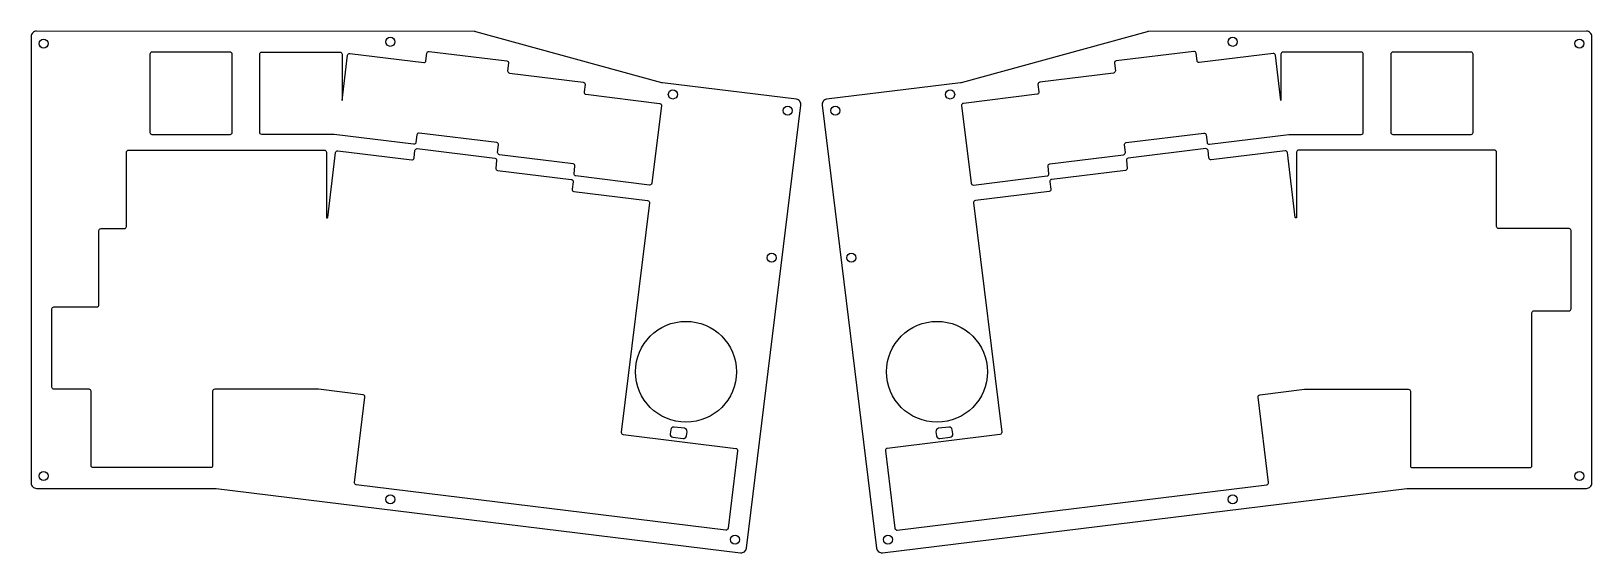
# Model space of a CAD drawing. Header units: millimetres. Extents: x -5 to 375, y -127 to 0.
import ezdxf

# ---------------------------------------------------------------- set-up
doc = ezdxf.new("R2010")
doc.units = ezdxf.units.MM
doc.layers.get('0').update_dxf_attribs({"linetype": 'CONTINUOUS'})

msp = doc.modelspace()

# ---------------------------------------------------------------- linework, layer by layer
for points in [[(40.37, -111.24), (167.79, -126.88, 0.414214), (169.19, -125.79), (182.41, -18.09, 0.414214), (181.32, -16.7), (148.8, -12.7, -0.03633), (148.62, -12.67), (103.43, -0.29, 0.066742), (103.1, -0.24), (-3.3, -0.15, 0.414464), (-4.55, -1.4), (-4.55, -109.98, 0.414214), (-3.3, -111.23), (40.22, -111.23, -0.030553)], [(266.57, -0.29), (221.38, -12.67, -0.03633), (221.2, -12.7), (188.68, -16.7, 0.414214), (187.59, -18.09), (200.81, -125.79, 0.414214), (202.21, -126.88), (329.63, -111.24, -0.030553), (329.78, -111.23), (373.3, -111.23, 0.414214), (374.55, -109.98), (374.55, -1.4, 0.414464), (373.3, -0.15), (266.9, -0.24, 0.066742)], [(24.29, -24.74, 0.414214), (24.79, -25.24), (43.79, -25.24, 0.414214), (44.29, -24.74), (44.29, -5.74, 0.414214), (43.79, -5.24), (24.79, -5.24, 0.414214), (24.29, -5.74)], [(127.32, -34.78), (127.54, -32.93, 0.414214), (127.11, -32.37), (109.19, -30.17, -0.414214), (108.76, -29.62), (108.98, -27.77, 0.414214), (108.55, -27.22), (89.69, -24.9, 0.414214), (89.13, -25.34), (88.91, -27.18, -0.414214), (88.35, -27.62), (69.03, -25.24, 0.030553), (68.97, -25.24), (51.46, -25.24, -0.414214), (50.96, -24.74), (50.96, -5.74, -0.414214), (51.46, -5.24), (70.46, -5.24, -0.414214), (70.96, -5.74), (70.96, -17.02), (72.31, -6, -0.414214), (72.87, -5.57), (90.79, -7.76, 0.414214), (91.34, -7.33), (91.57, -5.49, -0.414214), (92.13, -5.05), (110.98, -7.37, -0.414214), (111.42, -7.92), (111.19, -9.77, 0.414214), (111.63, -10.32), (129.54, -12.52, -0.414214), (129.98, -13.08), (129.75, -14.92, 0.414214), (130.19, -15.48), (148.1, -17.68, -0.414214), (148.54, -18.24), (146.22, -37.1, -0.414214), (145.67, -37.53), (127.75, -35.33, -0.414214)], [(299.54, -5.24, 0.414214), (299.04, -5.74), (299.04, -17.02), (297.69, -6, 0.414214), (297.13, -5.57), (279.21, -7.76, -0.414214), (278.66, -7.33), (278.43, -5.49, 0.414214), (277.87, -5.05), (259.02, -7.37, 0.414214), (258.58, -7.92), (258.81, -9.77, -0.414214), (258.37, -10.32), (240.46, -12.52, 0.414214), (240.02, -13.08), (240.25, -14.92, -0.414214), (239.81, -15.48), (221.9, -17.68, 0.414214), (221.46, -18.24), (223.78, -37.1, 0.414214), (224.33, -37.53), (242.25, -35.33, 0.414214), (242.68, -34.78), (242.46, -32.93, -0.414214), (242.89, -32.37), (260.81, -30.17, 0.414214), (261.24, -29.62), (261.02, -27.77, -0.414214), (261.45, -27.22), (280.31, -24.9, -0.414214), (280.87, -25.34), (281.09, -27.18, 0.414214), (281.65, -27.62), (300.97, -25.24, -0.030553), (301.03, -25.24), (318.54, -25.24, 0.414214), (319.04, -24.74), (319.04, -5.74, 0.414214), (318.54, -5.24)], [(325.71, -24.74, 0.414214), (326.21, -25.24), (345.21, -25.24, 0.414214), (345.71, -24.74), (345.71, -5.74, 0.414214), (345.21, -5.24), (326.21, -5.24, 0.414214), (325.71, -5.74)], [(12.41, -48.1), (18.08, -48.1, 0.414214), (18.58, -47.6), (18.58, -29.55, -0.414214), (19.08, -29.05), (66.65, -29.05, -0.414214), (67.15, -29.55), (67.15, -45.44, 0.448763), (67.26, -45.54), (67.38, -45.53, 0.345914), (67.47, -45.44), (69.41, -29.64, -0.414214), (69.97, -29.2), (87.88, -31.4, 0.414214), (88.44, -30.96), (88.67, -29.12, -0.414214), (89.22, -28.69), (108.08, -31, -0.414214), (108.52, -31.56), (108.29, -33.4, 0.414214), (108.73, -33.96), (126.64, -36.16, -0.414214), (127.08, -36.72), (126.85, -38.56, 0.414214), (127.29, -39.12), (145.2, -41.32, -0.414214), (145.64, -41.87), (138.79, -97.61, 0.414214), (139.23, -98.16), (166.6, -101.52, -0.414214), (167.03, -102.08), (164.72, -120.94, -0.414214), (164.16, -121.37), (74.4, -110.35, -0.414214), (73.96, -109.8), (76.51, -89.04, 0.414214), (76.08, -88.49), (65.24, -87.16, 0.030553), (65.18, -87.15), (40.03, -87.15, 0.414214), (39.53, -87.65), (39.53, -105.7, -0.414214), (39.03, -106.2), (10.5, -106.2, -0.414214), (10.01, -105.7), (10.01, -87.65, 0.414214), (9.51, -87.15), (0.98, -87.15, -0.414214), (0.48, -86.65), (0.48, -67.65, -0.414214), (0.98, -67.15), (11.41, -67.15, 0.414214), (11.91, -66.65), (11.91, -48.6, -0.414214)], [(359.49, -106.2, 0.414214), (360, -105.7), (360, -87.65), (360, -68.6, -0.414214), (360.5, -68.1), (369.02, -68.1, 0.414214), (369.52, -67.6), (369.52, -48.6, 0.414214), (369.02, -48.1), (351.92, -48.1, -0.414214), (351.42, -47.6), (351.42, -29.55, 0.414214), (350.92, -29.05), (303.35, -29.05, 0.414214), (302.85, -29.55), (302.85, -45.44, -0.448763), (302.74, -45.54), (302.62, -45.53, -0.345914), (302.53, -45.44), (300.59, -29.64, 0.414214), (300.03, -29.2), (282.12, -31.4, -0.414214), (281.56, -30.96), (281.33, -29.12, 0.414214), (280.78, -28.69), (261.92, -31, 0.414214), (261.48, -31.56), (261.71, -33.4, -0.414214), (261.27, -33.96), (243.36, -36.16, 0.414214), (242.92, -36.72), (243.15, -38.56, -0.414214), (242.71, -39.12), (224.8, -41.32, 0.414214), (224.36, -41.87), (231.21, -97.61, -0.414214), (230.77, -98.16), (203.4, -101.52, 0.414214), (202.97, -102.08), (205.28, -120.94, 0.414214), (205.84, -121.37), (295.6, -110.35, 0.414214), (296.04, -109.8), (293.49, -89.04, -0.414214), (293.92, -88.49), (304.76, -87.16, -0.030553), (304.82, -87.15), (329.97, -87.15, -0.414214), (330.48, -87.65), (330.48, -105.7, 0.414214), (330.97, -106.2)], [(151.63, -96.34, 0.414214), (150.79, -96.99), (150.67, -97.98, 0.414214), (151.32, -98.82), (153.8, -99.12, 0.414214), (154.64, -98.47), (154.76, -97.48, 0.414214), (154.11, -96.64)], [(219.21, -96.99, 0.414214), (218.37, -96.34), (215.89, -96.64, 0.414214), (215.24, -97.48), (215.36, -98.47, 0.414214), (216.2, -99.12), (218.68, -98.82, 0.414214), (219.33, -97.98)]]:
    msp.add_lwpolyline(points, format="xyb", close=True)
for centre, radius in [((-1.55, -3.15), 1.1), ((82.68, -2.73), 1.1), ((287.32, -2.73), 1.1), ((371.55, -3.15), 1.1), ((151.32, -15.53), 1.1), ((218.68, -15.53), 1.1), ((179.22, -19.46), 1.1), ((190.78, -19.46), 1.1), ((175.34, -55.18), 1.1), ((194.66, -55.18), 1.1), ((154.51, -82.91), 12.26), ((215.49, -82.91), 12.26), ((-1.55, -108.23), 1.1), ((371.55, -108.23), 1.1), ((82.68, -113.91), 1.1), ((287.32, -113.91), 1.1), ((166.42, -123.69), 1.1), ((203.58, -123.69), 1.1)]:
    msp.add_circle(centre, radius)

doc.saveas('drawing.dxf')
